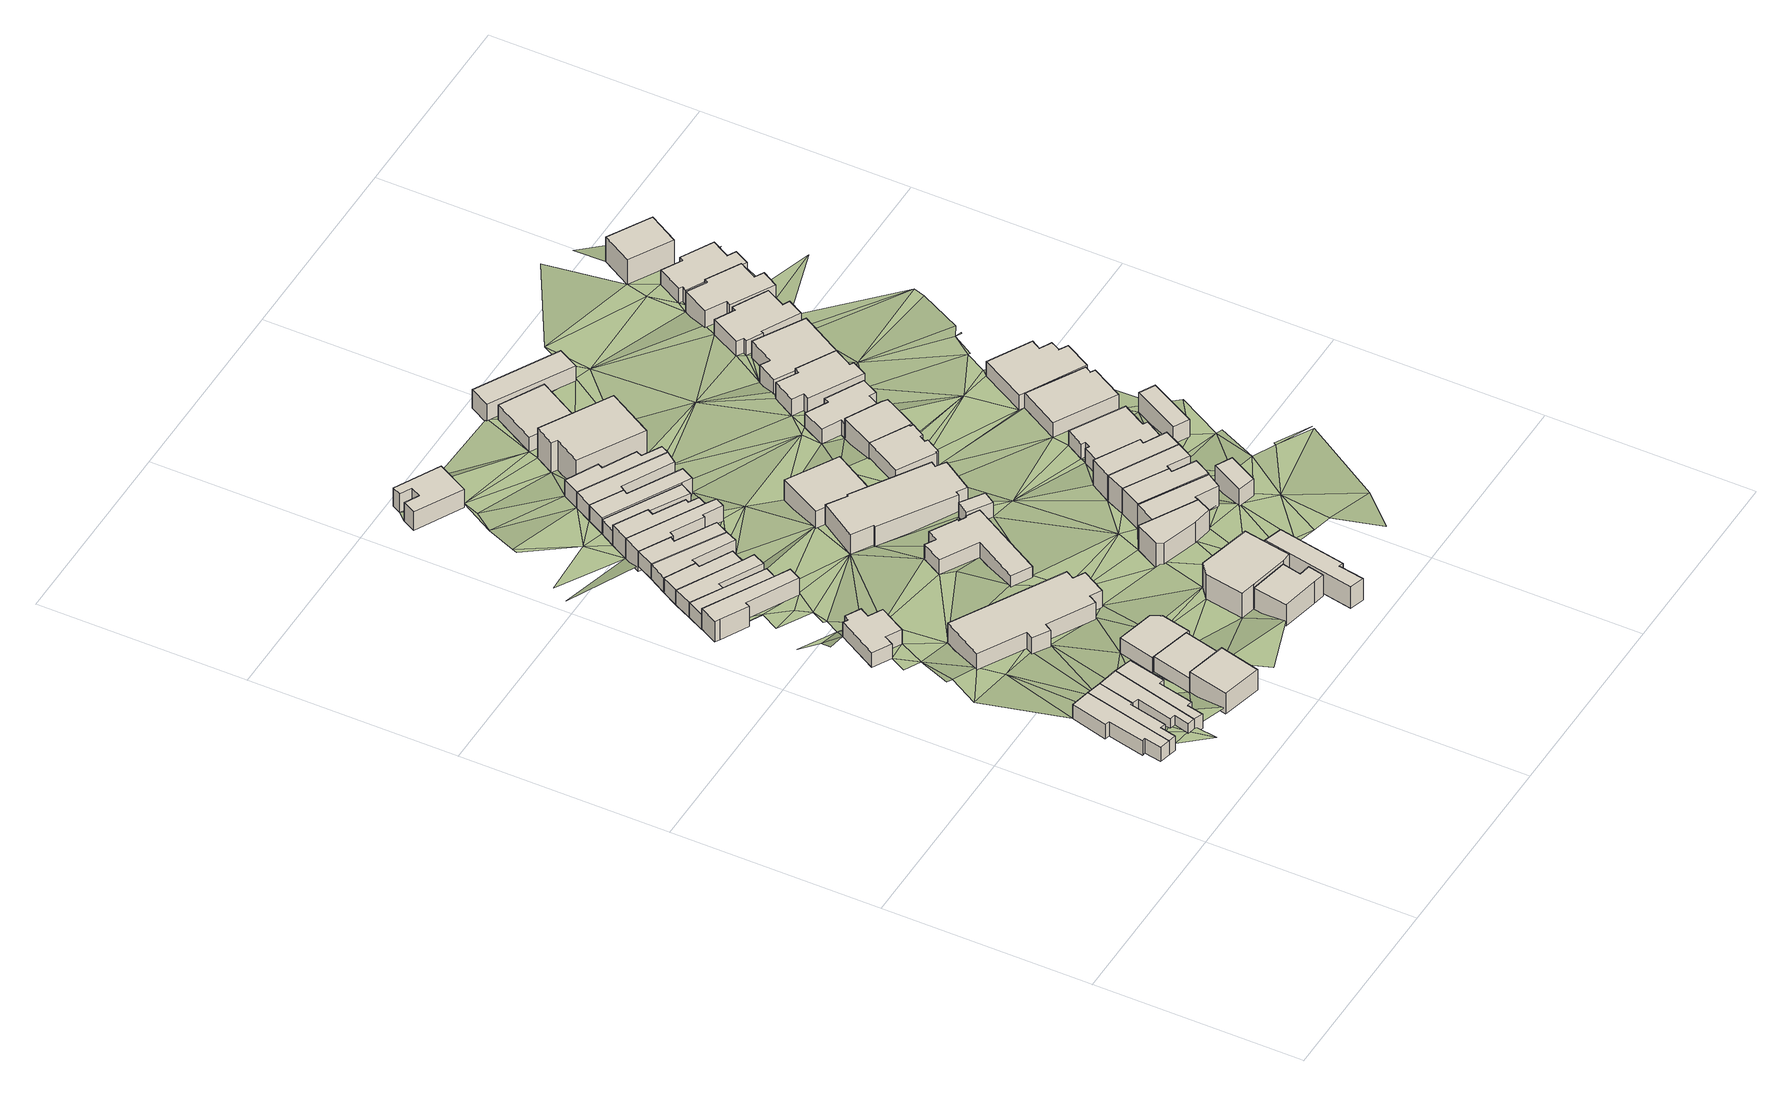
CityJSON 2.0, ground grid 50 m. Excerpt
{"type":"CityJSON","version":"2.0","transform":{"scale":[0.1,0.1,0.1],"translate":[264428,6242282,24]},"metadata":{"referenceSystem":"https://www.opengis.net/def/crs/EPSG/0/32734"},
"CityObjects":{
"building1":{"type":"Building","attributes":{"address":"41 Salisbury Street Woodstock 7925 Cape Town","building":"house","building:levels":"1","footprint":{"type":"Polygon"},"plus_code":"C2XVXVX3+XVX","ground_height":35.45,"building_height":4.1,"roof_height":39.55},"geometry":[{"type":"Solid","lod":"1","boundaries":[[[[0,1,2,3]],[[1,4,5,2]],[[4,6,7,5]],[[6,8,9,7]],[[8,10,11,9]],[[10,12,13,11]],[[12,14,15,13]],[[14,0,3,15]],[[3,2,5,7,9,11,13,15]],[[14,12,10,8,6,4,1,0]]]]}]},
"building2":{"type":"Building","attributes":{"address":"39 Salisbury Street Woodstock 7925 Cape Town","building":"house","building:levels":"1","footprint":{"type":"Polygon"},"plus_code":"C3X3X4XF+X5W","ground_height":35.45,"building_height":4.1,"roof_height":39.55},"geometry":[{"type":"Solid","lod":"1","boundaries":[[[[16,0,3,17]],[[0,14,15,3]],[[14,18,19,15]],[[18,20,21,19]],[[20,22,23,21]],[[22,24,25,23]],[[24,26,27,25]],[[26,16,17,27]],[[17,3,15,19,21,23,25,27]],[[26,24,22,20,18,14,0,16]]]]}]},
"building3":{"type":"Building","attributes":{"address":"39A Salisbury Street Woodstock 7925 Cape Town","building":"house","building:levels":"1","footprint":{"type":"Polygon"},"plus_code":"C3X8XGX9+XXV","ground_height":35.45,"building_height":4.1,"roof_height":39.55},"geometry":[{"type":"Solid","lod":"1","boundaries":[[[[28,16,17,29]],[[16,26,27,17]],[[26,30,31,27]],[[30,32,33,31]],[[32,34,35,33]],[[34,36,37,35]],[[36,38,39,37]],[[38,28,29,39]],[[29,17,27,31,33,35,37,39]],[[38,36,34,32,30,26,16,28]]]]}]},
"building4":{"type":"Building","attributes":{"address":"37 Salisbury Street Woodstock 7925 Cape Town","building":"house","building:levels":"1","footprint":{"type":"Polygon"},"plus_code":"C3XFXJXR+X9W","ground_height":35.45,"building_height":4.1,"roof_height":39.55},"geometry":[{"type":"Solid","lod":"1","boundaries":[[[[28,38,39,29]],[[38,40,41,39]],[[40,42,43,41]],[[42,44,45,43]],[[44,46,47,45]],[[46,48,49,47]],[[48,50,51,49]],[[50,28,29,51]],[[29,39,41,43,45,47,49,51]],[[50,48,46,44,42,40,38,28]]]]}]},
"building5":{"type":"Building","attributes":{"address":"Roodebloem Road Woodstock Cape Town","building":"house","building:levels":"1","footprint":{"type":"Polygon"},"plus_code":"C4X2XFXQ+XGR","ground_height":37.13,"building_height":4.1,"roof_height":41.23},"geometry":[{"type":"Solid","lod":"1","boundaries":[[[[52,53,54,55,56,57]],[[53,58,59,55,54]],[[58,60,61,59]],[[60,52,57,56,61]],[[56,55,59,61]],[[60,58,53,52]]]]}]},
"building6":{"type":"Building","attributes":{"address":"35 Beacontree Lane Woodstock Cape Town","building":"yes","building:levels":"1","footprint":{"type":"Polygon"},"plus_code":"C3X4X5XH+X3R","ground_height":31.98,"building_height":4.1,"roof_height":36.08},"geometry":[{"type":"Solid","lod":"1","boundaries":[[[[62,63,64,65]],[[63,66,67,64]],[[66,68,69,67]],[[68,70,71,69]],[[70,72,73,71]],[[72,74,75,73]],[[74,76,77,75]],[[76,78,79,77]],[[78,80,81,79]],[[80,62,65,81]],[[65,64,67,69,71,73,75,77,79,81]],[[80,78,76,74,72,70,68,66,63,62]]]]}]},
"building7":{"type":"Building","attributes":{"address":"Roodebloem Road Woodstock Cape Town","building":"house","building:levels":"1","footprint":{"type":"Polygon"},"plus_code":"C4X4XWX3+XXW","ground_height":35.25,"building_height":4.1,"roof_height":39.35},"geometry":[{"type":"Solid","lod":"1","boundaries":[[[[82,83,84,85]],[[83,86,54,84]],[[86,87,57,54]],[[87,82,85,57]],[[85,84,54,57]],[[87,86,83,82]]]]}]},
"building8":{"type":"Building","attributes":{"address":"52 Roodebloem Road Woodstock 7925 Cape Town","building":"retail","building:levels":"1","footprint":{"type":"Polygon"},"plus_code":"C4X7X2XW+XMV","ground_height":35.25,"building_height":4.1,"roof_height":39.35},"geometry":[{"type":"Solid","lod":"1","boundaries":[[[[83,82,85,84]],[[82,88,89,85]],[[88,90,91,89]],[[90,92,93,91]],[[92,94,95,93]],[[94,96,97,95]],[[96,83,84,97]],[[84,85,89,91,93,95,97]],[[96,94,92,90,88,82,83]]]]}]},
"building9":{"type":"Building","attributes":{"address":"59 Roberts Road Woodstock Cape Town","building":"house","building:levels":"1","footprint":{"type":"Polygon"},"plus_code":"C2XWXPXC+XMR","ground_height":30.33,"building_height":4.1,"roof_height":34.43},"geometry":[{"type":"Solid","lod":"1","boundaries":[[[[98,99,100,101]],[[99,102,103,100]],[[102,104,105,103]],[[104,106,107,105]],[[106,108,109,110,107]],[[108,111,112,113,110,109]],[[111,114,115,113,112]],[[114,98,101,115]],[[101,100,103,105,107,110,113,115]],[[114,111,108,106,104,102,99,98]]]]}]},
"building10":{"type":"Building","attributes":{"address":"57 Roberts Road Woodstock Cape Town","building":"house","building:levels":"1","footprint":{"type":"Polygon"},"plus_code":"C3X4X6XV+XRR","ground_height":28.52,"building_height":4.1,"roof_height":32.62},"geometry":[{"type":"Solid","lod":"1","boundaries":[[[[116,117,118,109]],[[117,119,120,118]],[[119,121,122,120]],[[121,123,124,122]],[[123,116,109,124]],[[109,118,120,122,124]],[[123,121,119,117,116]]]]}]},
"building11":{"type":"Building","attributes":{"address":"44 Roodebloem Road Woodstock Cape Town","building":"church","building:levels":"1","footprint":{"type":"Polygon"},"plus_code":"C3XXXWXH+XHW","ground_height":33.53,"building_height":4.1,"roof_height":37.63},"geometry":[{"type":"Solid","lod":"1","boundaries":[[[[125,126,127,128]],[[126,129,130,127]],[[129,131,132,130]],[[131,133,134,132]],[[133,135,136,134]],[[135,137,138,136]],[[137,139,140,138]],[[139,141,142,140]],[[141,143,144,142]],[[143,145,146,144]],[[145,147,148,146]],[[147,125,128,148]],[[128,127,130,132,134,136,138,140,142,144,146,148]],[[147,145,143,141,139,137,135,133,131,129,126,125]]]]}]},
"building12":{"type":"Building","attributes":{"address":"55 Roberts Road Woodstock Cape Town","building":"house","building:levels":"1","footprint":{"type":"Polygon"},"plus_code":"C3X4XFX6+XXX","ground_height":28.52,"building_height":4.1,"roof_height":32.62},"geometry":[{"type":"Solid","lod":"1","boundaries":[[[[123,121,122,124]],[[121,149,150,122]],[[149,151,152,150]],[[151,153,154,152]],[[153,155,156,154]],[[155,157,158,156]],[[157,123,124,158]],[[124,122,150,152,154,156,158]],[[157,155,153,151,149,121,123]]]]}]},
"building13":{"type":"Building","attributes":{"address":"53 Roberts Road Woodstock Cape Town","building":"house","building:levels":"1","footprint":{"type":"Polygon"},"plus_code":"C3X7XQX9+XCX","ground_height":28.52,"building_height":4.1,"roof_height":32.62},"geometry":[{"type":"Solid","lod":"1","boundaries":[[[[157,155,156,158]],[[155,159,160,156]],[[159,161,162,160]],[[161,163,164,162]],[[163,165,166,164]],[[165,157,158,166]],[[158,156,160,162,164,166]],[[165,163,161,159,155,157]]]]}]},
"building14":{"type":"Building","attributes":{"address":"51 Roberts Road Woodstock Cape Town","building":"house","building:levels":"1","footprint":{"type":"Polygon"},"plus_code":"C3X8XGXJ+XXR","ground_height":28.52,"building_height":4.1,"roof_height":32.62},"geometry":[{"type":"Solid","lod":"1","boundaries":[[[[165,163,164,166]],[[163,167,168,164]],[[167,169,170,168]],[[169,171,172,170]],[[171,173,174,172]],[[173,165,166,174]],[[166,164,168,170,172,174]],[[173,171,169,167,163,165]]]]}]},
"building15":{"type":"Building","attributes":{"address":"49 Roberts Road Woodstock Cape Town","building":"house","building:levels":"1","footprint":{"type":"Polygon"},"plus_code":"C3XHX5XX+X3X","ground_height":28.52,"building_height":4.1,"roof_height":32.62},"geometry":[{"type":"Solid","lod":"1","boundaries":[[[[173,171,172,174]],[[171,175,176,172]],[[175,177,178,176]],[[177,179,180,178]],[[179,181,182,180]],[[181,173,174,182]],[[174,172,176,178,180,182]],[[181,179,177,175,171,173]]]]}]},
"building16":{"type":"Building","attributes":{"address":"81 Roodebloem Road Woodstock Cape Town","building":"house","building:use":"commercial","building:levels":"1","footprint":{"type":"Polygon"},"plus_code":"C5XGX7X9+XMR","ground_height":36.98,"building_height":4.1,"roof_height":41.08},"geometry":[{"type":"Solid","lod":"1","boundaries":[[[[183,184,185,186]],[[184,187,188,185]],[[187,189,190,188]],[[189,191,192,190]],[[191,193,194,192]],[[193,195,196,194]],[[195,183,186,196]],[[186,185,188,190,192,194,196]],[[195,193,191,189,187,184,183]]]]}]},
"building17":{"type":"Building","attributes":{"address":"47 Roberts Road Woodstock Cape Town","building":"house","building:levels":"1","footprint":{"type":"Polygon"},"plus_code":"C3XHXHXH+XHV","ground_height":28.52,"building_height":4.1,"roof_height":32.62},"geometry":[{"type":"Solid","lod":"1","boundaries":[[[[197,198,180,182]],[[198,199,200,180]],[[199,201,202,200]],[[201,203,204,202]],[[203,205,206,204]],[[205,207,208,206]],[[207,209,210,208]],[[209,211,212,210]],[[211,213,214,212]],[[213,197,182,214]],[[182,180,200,202,204,206,208,210,212,214]],[[213,211,209,207,205,203,201,199,198,197]]]]}]},
"building18":{"type":"Building","attributes":{"address":"45 Roberts Road Woodstock Cape Town","building":"house","building:levels":"1","footprint":{"type":"Polygon"},"plus_code":"C3XQXJXV+XGV","ground_height":28.52,"building_height":4.1,"roof_height":32.62},"geometry":[{"type":"Solid","lod":"1","boundaries":[[[[213,211,212,214]],[[211,215,216,212]],[[215,217,218,216]],[[217,219,220,218]],[[219,221,222,220]],[[221,223,224,225,222]],[[223,226,227,228,225,224]],[[226,213,214,228,227]],[[214,212,216,218,220,222,225,228]],[[226,223,221,219,217,215,211,213]]]]}]},
"building19":{"type":"Building","attributes":{"address":"79 Roodebloem Road Woodstock 7925 Cape Town","building":"retail","building:levels":"2","footprint":{"type":"Polygon"},"plus_code":"C5XHX8XR+XXX","ground_height":35.07,"building_height":6.9,"roof_height":41.97},"geometry":[{"type":"Solid","lod":"1","boundaries":[[[[184,183,186,229,230,185]],[[183,231,232,229,186]],[[231,233,234,232]],[[233,235,236,234]],[[235,237,238,236]],[[237,239,240,238]],[[239,184,185,230,240]],[[230,229,232,234,236,238,240]],[[239,237,235,233,231,183,184]]]]}]},
"building20":{"type":"Building","attributes":{"address":"42 Roodebloem Road Woodstock Cape Town","building":"house","building:levels":"1","footprint":{"type":"Polygon"},"plus_code":"C4XRXJXJ+X4X","ground_height":31.95,"building_height":4.1,"roof_height":36.05},"geometry":[{"type":"Solid","lod":"1","boundaries":[[[[241,242,243,244]],[[242,245,246,243]],[[245,247,248,246]],[[247,249,250,248]],[[249,251,252,250]],[[251,253,254,252]],[[253,255,256,254]],[[255,257,258,256]],[[257,259,260,258]],[[259,261,262,260]],[[261,263,264,262]],[[263,241,244,264]],[[244,243,246,248,250,252,254,256,258,260,262,264]],[[263,261,259,257,255,253,251,249,247,245,242,241]]]]}]},
"building21":{"type":"Building","attributes":{"address":"28 Roberts Road Woodstock Cape Town","building":"house","building:levels":"1","footprint":{"type":"Polygon"},"plus_code":"C3X4XWXJ+X7X","ground_height":25.55,"building_height":4.1,"roof_height":29.65},"geometry":[{"type":"Solid","lod":"1","boundaries":[[[[265,266,267,268]],[[266,269,270,267]],[[269,271,272,270]],[[271,273,274,272]],[[273,275,276,274]],[[275,277,278,276]],[[277,279,280,278]],[[279,265,268,280]],[[268,267,270,272,274,276,278,280]],[[279,277,275,273,271,269,266,265]]]]}]},
"building22":{"type":"Building","attributes":{"address":"43 Roberts Road Woodstock Cape Town","building":"house","building:levels":"1","footprint":{"type":"Polygon"},"plus_code":"C3XQXXXR+XMX","ground_height":26.89,"building_height":4.1,"roof_height":30.99},"geometry":[{"type":"Solid","lod":"1","boundaries":[[[[226,223,224,227]],[[223,281,282,224]],[[281,283,284,282]],[[283,285,286,284]],[[285,287,288,286]],[[287,226,227,288]],[[227,224,282,284,286,288]],[[287,285,283,281,223,226]]]]}]},
"building23":{"type":"Building","attributes":{"address":"35 Salisbury Street Woodstock Cape Town","building":"house","building:levels":"1","footprint":{"type":"Polygon"},"plus_code":"C6X2XVXR+XXR","ground_height":36.98,"building_height":4.1,"roof_height":41.08},"geometry":[{"type":"Solid","lod":"1","boundaries":[[[[289,290,291,292]],[[290,293,294,291]],[[293,295,296,294]],[[295,297,298,296]],[[297,299,300,298]],[[299,289,292,300]],[[292,291,294,296,298,300]],[[299,297,295,293,290,289]]]]}]},
"building24":{"type":"Building","attributes":{"address":"41 Roberts Road Woodstock Cape Town","building":"house","building:levels":"1","footprint":{"type":"Polygon"},"plus_code":"C4X4X4XH+XXW","ground_height":27.27,"building_height":4.1,"roof_height":31.37},"geometry":[{"type":"Solid","lod":"1","boundaries":[[[[287,285,286,301,302,288]],[[285,303,304,301,286]],[[303,305,306,304]],[[305,307,308,306]],[[307,309,310,308]],[[309,311,312,310]],[[311,287,288,302,312]],[[302,301,304,306,308,310,312]],[[311,309,307,305,303,285,287]]]]}]},
"building25":{"type":"Building","attributes":{"address":"39 Roberts Road Woodstock Cape Town","building":"house","building:levels":"1","footprint":{"type":"Polygon"},"plus_code":"C4X2XPX7+X4X","ground_height":27.27,"building_height":4.1,"roof_height":31.37},"geometry":[{"type":"Solid","lod":"1","boundaries":[[[[311,309,310,312]],[[309,313,314,310]],[[313,315,316,314]],[[315,317,318,316]],[[317,319,320,318]],[[319,311,312,320]],[[312,310,314,316,318,320]],[[319,317,315,313,309,311]]]]}]},
"building26":{"type":"Building","attributes":{"address":"Haldale Roodebloem Road Woodstock Cape Town","building":"church","building:use":"house","building:levels":"1.5","footprint":{"type":"Polygon"},"plus_code":"C4XWXPXM+XPV","ground_height":30.49,"building_height":5.5,"roof_height":35.99},"geometry":[{"type":"Solid","lod":"1","boundaries":[[[[321,322,323,324]],[[322,325,326,323]],[[325,327,328,326]],[[327,329,330,328]],[[329,331,332,330]],[[331,333,334,332]],[[333,335,336,334]],[[335,337,338,336]],[[337,339,340,338]],[[339,341,342,340]],[[341,343,344,342]],[[343,321,324,344]],[[324,323,326,328,330,332,334,336,338,340,342,344]],[[343,341,339,337,335,333,331,329,327,325,322,321]]]]}]},
"building27":{"type":"Building","attributes":{"building":"yes","building:levels":"2","footprint":{"type":"Polygon"},"plus_code":"C5XQX2XM+X3V","ground_height":33.43,"building_height":6.9,"roof_height":40.33},"geometry":[{"type":"Solid","lod":"1","boundaries":[[[[345,346,347,348]],[[346,349,350,347]],[[349,351,352,350]],[[351,353,354,352]],[[353,355,356,354]],[[355,357,358,356]],[[357,345,348,358]],[[348,347,350,352,354,356,358]],[[357,355,353,351,349,346,345]]]]}]},
"building28":{"type":"Building","attributes":{"building":"garage","building:levels":"1","footprint":{"type":"Polygon"},"plus_code":"C5X9X2XP+X3R","ground_height":32.04,"building_height":4.1,"roof_height":36.14},"geometry":[{"type":"Solid","lod":"1","boundaries":[[[[359,360,361,362]],[[360,363,364,361]],[[363,365,366,364]],[[365,359,362,366]],[[362,361,364,366]],[[365,363,360,359]]]]}]},
"building29":{"type":"Building","attributes":{"address":"37 Roberts Road Woodstock Cape Town","building":"house","building:levels":"1","footprint":{"type":"Polygon"},"plus_code":"C4X6XFXC+X9V","ground_height":27.27,"building_height":4.1,"roof_height":31.37},"geometry":[{"type":"Solid","lod":"1","boundaries":[[[[319,317,318,320]],[[317,367,368,318]],[[367,369,370,368]],[[369,371,372,370]],[[371,373,374,372]],[[373,375,376,374]],[[375,377,378,376]],[[377,319,320,378]],[[320,318,368,370,372,374,376,378]],[[377,375,373,371,369,367,317,319]]]]}]},
"building30":{"type":"Building","attributes":{"address":"Roodebloem Road Cape Town","building":"yes","building:levels":"1","footprint":{"type":"Polygon"},"plus_code":"C4XWXWX7+X9R","ground_height":30.49,"building_height":4.1,"roof_height":34.59},"geometry":[{"type":"Solid","lod":"1","boundaries":[[[[379,380,381,382]],[[380,383,384,381]],[[383,385,386,384]],[[385,379,382,386]],[[382,381,384,386]],[[385,383,380,379]]]]}]},
"building31":{"type":"Building","attributes":{"address":"75 Roodebloem Road Woodstock Cape Town","building":"house","building:levels":"2","footprint":{"type":"Polygon"},"plus_code":"C6X6XMXC+XQW","ground_height":33.43,"building_height":6.9,"roof_height":40.33},"geometry":[{"type":"Solid","lod":"1","boundaries":[[[[387,346,347,388]],[[346,345,348,347]],[[345,389,390,348]],[[389,391,392,390]],[[391,393,394,392]],[[393,387,388,394]],[[388,347,348,390,392,394]],[[393,391,389,345,346,387]]]]}]},
"building32":{"type":"Building","attributes":{"address":"35 Roberts Road Woodstock Cape Town","building":"house","building:levels":"2","footprint":{"type":"Polygon"},"plus_code":"C4XHXQX6+XHW","ground_height":27.27,"building_height":6.9,"roof_height":34.17},"geometry":[{"type":"Solid","lod":"1","boundaries":[[[[395,396,397,398]],[[396,399,400,397]],[[399,401,402,400]],[[401,403,404,402]],[[403,405,406,404]],[[405,395,398,406]],[[398,397,400,402,404,406]],[[405,403,401,399,396,395]]]]}]},
"building33":{"type":"Building","attributes":{"address":"73 Roodebloem Road Woodstock 7925 Cape Town","building":"house","building:levels":"2","footprint":{"type":"Polygon"},"plus_code":"C6XCXCX3+XCW","ground_height":33.65,"building_height":6.9,"roof_height":40.55},"geometry":[{"type":"Solid","lod":"1","boundaries":[[[[407,387,408,409]],[[387,393,394,410,408]],[[393,411,412,413,410,394]],[[411,414,415,413,412]],[[414,416,417,415]],[[416,407,409,417]],[[409,408,410,413,415,417]],[[416,414,411,393,387,407]]]]}]},
"building34":{"type":"Building","attributes":{"address":"71 Roodebloem Road Woodstock 7925 Cape Town","building":"house","building:levels":"2","footprint":{"type":"Polygon"},"plus_code":"C6XFXPXX+XRR","ground_height":33.65,"building_height":6.9,"roof_height":40.55},"geometry":[{"type":"Solid","lod":"1","boundaries":[[[[407,416,417,409]],[[416,418,419,417]],[[418,420,421,419]],[[420,422,423,421]],[[422,424,425,423]],[[424,407,409,425]],[[409,417,419,421,423,425]],[[424,422,420,418,416,407]]]]}]},
"building35":{"type":"Building","attributes":{"address":"40 Roodebloem Road Woodstock Cape Town","building":"house","building:levels":"1","footprint":{"type":"Polygon"},"plus_code":"C5XRXCXF+X6V","ground_height":30.66,"building_height":4.1,"roof_height":34.76},"geometry":[{"type":"Solid","lod":"1","boundaries":[[[[426,427,428,429]],[[427,430,431,428]],[[430,432,433,431]],[[432,434,435,433]],[[434,436,437,435]],[[436,438,439,437]],[[438,440,441,439]],[[440,442,443,441]],[[442,444,445,443]],[[444,446,447,445]],[[446,448,449,447]],[[448,426,429,449]],[[429,428,431,433,435,437,439,441,443,445,447,449]],[[448,446,444,442,440,438,436,434,432,430,427,426]]]]}]},
"building36":{"type":"Building","attributes":{"building":"house","building:levels":"1","footprint":{"type":"Polygon"},"plus_code":"C6XVXCXF+XGW","ground_height":35.18,"building_height":4.1,"roof_height":39.28},"geometry":[{"type":"Solid","lod":"1","boundaries":[[[[450,451,452,453]],[[451,454,455,452]],[[454,456,457,455]],[[456,450,453,457]],[[453,452,455,457]],[[456,454,451,450]]]]}]},
"building37":{"type":"Building","attributes":{"address":"33 Roberts Road Woodstock Cape Town","building":"house","building:levels":"1","footprint":{"type":"Polygon"},"plus_code":"C4XPXVXH+XCX","ground_height":25.82,"building_height":4.1,"roof_height":29.92},"geometry":[{"type":"Solid","lod":"1","boundaries":[[[[458,459,460,461]],[[459,462,463,460]],[[462,464,465,463]],[[464,458,461,465]],[[461,460,463,465]],[[464,462,459,458]]]]}]},
"building38":{"type":"Building","attributes":{"address":"69 Roodebloem Road Woodstock Cape Town","building":"house","building:levels":"2","footprint":{"type":"Polygon"},"plus_code":"C6XMXFXX+X2R","ground_height":33.65,"building_height":6.9,"roof_height":40.55},"geometry":[{"type":"Solid","lod":"1","boundaries":[[[[424,422,423,425]],[[422,466,467,423]],[[466,468,469,467]],[[468,470,471,469]],[[470,472,473,471]],[[472,424,425,473]],[[425,423,467,469,471,473]],[[472,470,468,466,422,424]]]]}]},
"building39":{"type":"Building","attributes":{"address":"38 Roodebloem Road Woodstock Cape Town","building":"house","building:levels":"1","footprint":{"type":"Polygon"},"plus_code":"C6X2XXXH+XFW","ground_height":30.66,"building_height":4.1,"roof_height":34.76},"geometry":[{"type":"Solid","lod":"1","boundaries":[[[[474,475,449,429]],[[475,476,477,449]],[[476,478,479,477]],[[478,480,481,482,479]],[[480,483,484,485,482,481]],[[483,474,429,485,484]],[[429,449,477,479,482,485]],[[483,480,478,476,475,474]]]]}]},
"building40":{"type":"Building","attributes":{"address":"59 Roodebloem Road Woodstock Cape Town","building":"house","building:levels":"1","footprint":{"type":"Polygon"},"plus_code":"C6XWXQXP+XCV","ground_height":32.31,"building_height":4.1,"roof_height":36.41},"geometry":[{"type":"Solid","lod":"1","boundaries":[[[[486,487,488,489]],[[487,490,491,488]],[[490,492,493,491]],[[492,494,495,493]],[[494,496,497,495]],[[496,498,499,497]],[[498,500,501,499]],[[500,502,503,501]],[[502,504,505,503]],[[504,506,507,505]],[[506,508,509,507]],[[508,486,489,509]],[[489,488,491,493,495,497,499,501,503,505,507,509]],[[508,506,504,502,500,498,496,494,492,490,487,486]]]]}]},
"building41":{"type":"Building","attributes":{"address":"31 Roberts Road Woodstock Cape Town","building":"house","building:levels":"1","footprint":{"type":"Polygon"},"plus_code":"C5X4XHXV+XXW","ground_height":25.82,"building_height":4.1,"roof_height":29.92},"geometry":[{"type":"Solid","lod":"1","boundaries":[[[[510,511,512,513,514]],[[511,515,516,512]],[[515,517,518,519,516]],[[517,510,514,513,519,518]],[[513,512,516,519]],[[517,515,511,510]]]]}]},
"building42":{"type":"Building","attributes":{"address":"36 Roodebloem Road Woodstock Cape Town","building":"house","building:levels":"1","footprint":{"type":"Polygon"},"plus_code":"C6X6XJXV+XWW","ground_height":29.06,"building_height":4.1,"roof_height":33.16},"geometry":[{"type":"Solid","lod":"1","boundaries":[[[[483,480,481,484]],[[480,520,521,481]],[[520,522,523,521]],[[522,524,525,523]],[[524,526,527,525]],[[526,528,529,527]],[[528,530,531,529]],[[530,532,533,531]],[[532,534,535,533]],[[534,483,484,535]],[[484,481,521,523,525,527,529,531,533,535]],[[534,532,530,528,526,524,522,520,480,483]]]]}]},
"building43":{"type":"Building","attributes":{"address":"34 Woodstock Cape Town","building":"house","building:levels":"1","footprint":{"type":"Polygon"},"plus_code":"C6XFX3X9+X3W","ground_height":29.58,"building_height":4.1,"roof_height":33.68},"geometry":[{"type":"Solid","lod":"1","boundaries":[[[[536,537,538,539]],[[537,540,541,538]],[[540,542,543,541]],[[542,544,545,543]],[[544,546,547,545]],[[546,548,549,547]],[[548,550,551,549]],[[550,552,553,551]],[[552,554,555,553]],[[554,536,539,555]],[[539,538,541,543,545,547,549,551,553,555]],[[554,552,550,548,546,544,542,540,537,536]]]]}]},
"building44":{"type":"Building","attributes":{"building":"yes","building:levels":"1","footprint":{"type":"Polygon"},"plus_code":"C7XGX7X6+XHW","ground_height":33.65,"building_height":4.1,"roof_height":37.75},"geometry":[{"type":"Solid","lod":"1","boundaries":[[[[556,557,558,559]],[[557,560,561,558]],[[560,562,563,561]],[[562,556,559,563]],[[559,558,561,563]],[[562,560,557,556]]]]}]},
"building45":{"type":"Building","attributes":{"address":"57 Roodebloem Road Woodstock Cape Town","building":"house","building:levels":"1","footprint":{"type":"Polygon"},"plus_code":"C7X7XFX9+XVR","ground_height":32.31,"building_height":4.1,"roof_height":36.41},"geometry":[{"type":"Solid","lod":"1","boundaries":[[[[564,565,566,567]],[[565,568,569,566]],[[568,570,571,569]],[[570,572,573,571]],[[572,574,575,573]],[[574,564,567,575]],[[567,566,569,571,573,575]],[[574,572,570,568,565,564]]]]}]},
"building46":{"type":"Building","attributes":{"address":"32 Roodebloem Road Woodstock Cape Town","building":"yes","building:levels":"1","footprint":{"type":"Polygon"},"plus_code":"C6XPX5X3+XHR","ground_height":28.44,"building_height":4.1,"roof_height":32.54},"geometry":[{"type":"Solid","lod":"1","boundaries":[[[[576,577,578,579]],[[577,580,581,578]],[[580,582,583,581]],[[582,584,585,583]],[[584,586,587,585]],[[586,576,579,587]],[[579,578,581,583,585,587]],[[586,584,582,580,577,576]]]]}]},
"building47":{"type":"Building","attributes":{"address":"55A Roodebloem Road Woodstock Cape Town","building":"house","building:levels":"1","footprint":{"type":"Polygon"},"plus_code":"C7XGXFX5+XWR","ground_height":30.93,"building_height":4.1,"roof_height":35.03},"geometry":[{"type":"Solid","lod":"1","boundaries":[[[[588,589,590,591]],[[589,592,593,590]],[[592,594,595,593]],[[594,596,597,595]],[[596,598,599,597]],[[598,600,601,599]],[[600,602,603,601]],[[602,588,591,603]],[[591,590,593,595,597,599,601,603]],[[602,600,598,596,594,592,589,588]]]]}]},
"building48":{"type":"Building","attributes":{"address":"30 Roodebloem Road Woodstock Cape Town","building":"yes","building:levels":"1","footprint":{"type":"Polygon"},"plus_code":"C6XXX8XP+XXW","ground_height":28.44,"building_height":4.1,"roof_height":32.54},"geometry":[{"type":"Solid","lod":"1","boundaries":[[[[604,605,606,607]],[[605,608,609,606]],[[608,610,611,609]],[[610,612,613,611]],[[612,614,615,613]],[[614,616,617,615]],[[616,618,619,617]],[[618,620,621,619]],[[620,622,623,621]],[[622,624,625,623]],[[624,626,627,625]],[[626,604,607,627]],[[607,606,609,611,613,615,617,619,621,623,625,627]],[[626,624,622,620,618,616,614,612,610,608,605,604]]]]}]},
"building49":{"type":"Building","attributes":{"address":"28 Roodebloem Road Woodstock Cape Town","building":"yes","building:levels":"1","footprint":{"type":"Polygon"},"plus_code":"C7X7X6X9+X8R","ground_height":28.44,"building_height":4.1,"roof_height":32.54},"geometry":[{"type":"Solid","lod":"1","boundaries":[[[[628,629,630,631]],[[629,632,633,630]],[[632,634,635,633]],[[634,636,637,635]],[[636,638,639,637]],[[638,640,641,639]],[[640,642,643,641]],[[642,644,645,643]],[[644,646,647,645]],[[646,628,631,647]],[[631,630,633,635,637,639,641,643,645,647]],[[646,644,642,640,638,636,634,632,629,628]]]]}]},
"building50":{"type":"Building","attributes":{"address":"26 Roodebloem Road Woodstock Cape Town","building":"yes","building:levels":"1","footprint":{"type":"Polygon"},"plus_code":"C7XFX7XG+XGX","ground_height":26.82,"building_height":4.1,"roof_height":30.92},"geometry":[{"type":"Solid","lod":"1","boundaries":[[[[648,649,650,651]],[[649,652,653,650]],[[652,654,655,653]],[[654,656,657,655]],[[656,658,659,657]],[[658,660,661,659]],[[660,662,663,661]],[[662,664,665,663]],[[664,666,667,665]],[[666,648,651,667]],[[651,650,653,655,657,659,661,663,665,667]],[[666,664,662,660,658,656,654,652,649,648]]]]}]},
"building51":{"type":"Building","attributes":{"address":"Roodebloem Road Woodstock Cape Town","building":"yes","building:levels":"2","footprint":{"type":"Polygon"},"plus_code":"C7XCXCXX+X5V","ground_height":26.82,"building_height":6.9,"roof_height":33.72},"geometry":[{"type":"Solid","lod":"1","boundaries":[[[[668,669,670,671,672,673]],[[669,674,675,671,670]],[[674,676,677,675]],[[676,668,673,672,677]],[[672,671,675,677]],[[676,674,669,668]]]]}]},
"terrain1":{"type":"TINRelief","geometry":[{"type":"CompositeSurface","lod":"1","boundaries":[[[678,679,680]],[[678,680,681]],[[680,682,681]],[[678,681,683]],[[681,682,684]],[[681,685,683]],[[24,678,683]],[[24,683,26]],[[30,26,683]],[[686,687,688]],[[689,1,690]],[[687,691,688]],[[1,0,690]],[[0,16,690]],[[689,692,693]],[[53,688,691]],[[688,48,46]],[[692,689,690]],[[48,688,53]],[[693,694,695]],[[692,694,693]],[[690,16,696]],[[78,697,694]],[[48,53,96]],[[28,698,16]],[[48,96,50]],[[690,699,692]],[[83,96,53]],[[694,62,78]],[[692,125,694]],[[94,28,50]],[[78,62,80]],[[16,698,696]],[[700,701,74]],[[696,699,690]],[[700,702,703]],[[96,94,50]],[[62,694,125]],[[28,94,698]],[[702,700,74]],[[70,74,72]],[[70,702,74]],[[62,125,63]],[[702,70,68]],[[704,705,706]],[[63,68,66]],[[707,702,68]],[[704,708,709]],[[709,708,710]],[[711,88,82]],[[712,707,710]],[[704,713,705]],[[698,94,714]],[[715,716,711]],[[698,714,717]],[[709,713,704]],[[92,714,94]],[[713,709,710]],[[239,88,711]],[[125,259,63]],[[121,718,149]],[[329,68,63]],[[707,68,329]],[[716,239,711]],[[710,707,329]],[[213,719,181]],[[88,237,90]],[[720,714,92]],[[149,718,721]],[[722,723,718]],[[125,724,725]],[[725,726,125]],[[710,329,713]],[[235,92,90]],[[726,259,125]],[[714,720,727]],[[88,239,237]],[[728,729,213]],[[721,718,723]],[[161,159,163]],[[167,163,159]],[[257,63,259]],[[713,329,723]],[[720,92,235]],[[730,731,728]],[[184,239,716]],[[329,63,257]],[[159,155,153]],[[90,237,235]],[[169,167,159]],[[169,159,153]],[[213,226,728]],[[177,732,179]],[[724,733,734]],[[735,721,723]],[[724,736,725]],[[728,226,287]],[[721,735,153]],[[732,177,737]],[[319,730,728]],[[734,720,351]],[[261,726,725]],[[319,738,730]],[[739,740,732]],[[723,329,735]],[[259,726,261]],[[741,720,235]],[[153,735,169]],[[728,287,311]],[[742,271,277]],[[737,739,732]],[[720,741,351]],[[333,329,257]],[[742,273,271]],[[743,744,738]],[[311,319,728]],[[257,255,253]],[[745,724,734]],[[331,329,333]],[[253,333,257]],[[724,745,736]],[[746,169,747]],[[737,746,748]],[[749,750,751]],[[743,738,377]],[[739,737,748]],[[741,235,752]],[[221,753,223]],[[349,734,351]],[[749,754,750]],[[755,293,749]],[[748,756,739]],[[377,738,319]],[[223,753,281]],[[735,329,327]],[[169,735,747]],[[235,233,752]],[[747,748,746]],[[749,293,754]],[[349,745,734]],[[253,360,333]],[[757,281,753]],[[753,758,759]],[[744,743,396]],[[760,761,759]],[[752,762,741]],[[763,736,365]],[[233,754,293]],[[322,735,327]],[[365,736,745]],[[253,251,360]],[[757,753,759]],[[748,747,761]],[[249,247,251]],[[759,761,757]],[[396,743,377]],[[251,247,245]],[[363,251,245]],[[233,762,752]],[[327,325,322]],[[764,333,360]],[[747,735,380]],[[233,293,290]],[[763,363,245]],[[363,360,251]],[[765,735,322]],[[766,757,761]],[[747,766,761]],[[767,768,769]],[[770,744,458]],[[771,772,377]],[[768,767,773]],[[387,349,346]],[[365,363,763]],[[377,772,396]],[[766,774,757]],[[745,349,387]],[[762,233,775]],[[395,744,396]],[[769,776,767]],[[458,777,770]],[[360,359,764]],[[458,744,395]],[[396,772,399]],[[745,778,365]],[[407,745,387]],[[779,233,290]],[[771,780,781]],[[782,764,783]],[[322,784,765]],[[783,764,359]],[[785,772,771]],[[779,775,233]],[[365,778,359]],[[786,787,788]],[[779,290,786]],[[424,745,407]],[[359,778,783]],[[778,745,424]],[[776,789,767]],[[771,781,785]],[[380,790,747]],[[766,747,790]],[[791,792,775]],[[793,765,427]],[[427,765,784]],[[794,783,778]],[[795,785,781]],[[792,791,389]],[[458,796,777]],[[766,790,776]],[[797,785,795]],[[791,775,779]],[[798,786,788]],[[424,472,778]],[[380,793,532]],[[786,798,779]],[[395,459,458]],[[799,794,784]],[[789,776,790]],[[793,427,426]],[[430,427,784]],[[800,798,788]],[[779,801,791]],[[430,784,794]],[[802,803,800]],[[494,778,472]],[[380,532,790]],[[796,458,464]],[[794,434,430]],[[459,395,405]],[[779,798,804]],[[801,779,450]],[[805,806,807]],[[778,565,794]],[[789,808,797]],[[803,798,800]],[[432,430,434]],[[809,810,805]],[[793,426,483]],[[785,797,808]],[[801,450,807]],[[487,778,494]],[[805,807,809]],[[532,793,483]],[[496,494,472]],[[811,496,472]],[[807,450,809]],[[778,487,486]],[[794,565,434]],[[542,789,790]],[[438,436,440]],[[450,812,809]],[[440,436,442]],[[804,798,813]],[[464,814,796]],[[808,405,785]],[[486,565,778]],[[815,809,812]],[[542,808,789]],[[804,813,812]],[[811,816,496]],[[790,532,530]],[[483,534,532]],[[487,494,492]],[[817,811,818]],[[492,490,487]],[[444,448,446]],[[448,444,819]],[[405,820,459]],[[818,821,817]],[[821,815,822]],[[811,817,816]],[[436,434,589]],[[530,542,790]],[[798,803,823]],[[820,814,459]],[[796,814,820]],[[798,824,813]],[[825,817,821]],[[442,436,826]],[[827,815,812]],[[546,542,530]],[[821,822,828]],[[565,564,434]],[[546,530,528]],[[827,822,815]],[[442,826,444]],[[828,825,821]],[[827,812,813]],[[542,546,544]],[[819,444,826]],[[829,405,808]],[[526,546,528]],[[824,798,823]],[[822,830,828]],[[542,540,808]],[[434,564,589]],[[820,405,829]],[[831,825,828]],[[822,827,830]],[[826,832,819]],[[833,834,832]],[[486,568,565]],[[436,589,826]],[[540,835,808]],[[833,836,834]],[[526,837,546]],[[838,827,813]],[[839,831,508]],[[835,580,808]],[[840,835,540]],[[828,556,831]],[[568,486,508]],[[832,826,833]],[[841,824,842]],[[837,526,843]],[[844,820,829]],[[840,845,835]],[[508,831,556]],[[843,833,837]],[[837,833,826]],[[612,808,580]],[[846,830,827]],[[847,844,829]],[[808,610,829]],[[556,568,508]],[[848,835,845]],[[589,564,849]],[[830,846,850]],[[589,588,826]],[[850,568,556]],[[851,580,852]],[[612,610,808]],[[853,837,854]],[[855,856,853]],[[845,855,848]],[[612,580,616]],[[580,851,616]],[[857,568,850]],[[858,837,826]],[[855,853,848]],[[859,826,588]],[[589,849,860]],[[848,853,854]],[[614,612,616]],[[858,854,837]],[[859,858,826]],[[616,851,618]],[[847,829,861]],[[849,862,857]],[[610,863,829]],[[849,857,860]],[[864,848,854]],[[634,829,863]],[[859,588,865]],[[864,618,851]],[[620,618,622]],[[854,858,866]],[[634,861,829]],[[863,610,867]],[[618,864,622]],[[610,608,605]],[[610,605,867]],[[868,866,858]],[[869,854,866]],[[867,870,863]],[[861,674,847]],[[871,864,854]],[[604,867,605]],[[866,872,873]],[[847,674,874]],[[875,854,869]],[[660,656,634]],[[624,604,626]],[[634,656,861]],[[632,660,634]],[[867,604,876]],[[658,656,660]],[[622,864,871]],[[632,629,660]],[[624,876,604]],[[875,871,854]],[[871,624,622]],[[861,656,654]],[[654,674,861]],[[877,660,629]],[[878,876,624]],[[676,674,654]],[[879,880,881]],[[877,629,879]],[[654,652,649]],[[654,649,882]],[[879,881,877]],[[882,676,654]],[[881,876,878]],[[882,649,883]],[[669,884,885]],[[886,882,883]],[[669,887,884]]]}]}
},
"vertices":[
[148,358,115],[101,368,115],[101,368,155],[148,358,155],[77,279,115],[77,279,155],[89,276,115],[89,276,155],[69,186,115],[69,186,155],[78,185,115],[78,185,155],[70,144,115],[70,144,155],[96,137,115],[96,137,155],
[185,349,115],[185,349,155],[115,133,115],[115,133,155],[124,172,115],[124,172,155],[137,169,115],[137,169,155],[158,261,115],[158,261,155],[163,260,115],[163,260,155],
[235,339,115],[235,339,155],[179,255,115],[179,255,155],[157,168,115],[157,168,155],[171,164,115],[171,164,155],[161,127,115],[161,127,155],[180,123,115],[180,123,155],
[202,115,115],[202,115,155],[211,155,115],[211,155,155],[224,152,115],[224,152,155],[244,239,115],[244,239,155],[257,236,115],[257,236,155],[278,327,115],[278,327,155],
[386,168,115],[288,192,115],[288,192,154],[288,192,172],[386,168,172],[386,168,154],[264,94,115],[264,94,172],[361,70,115],[361,70,172],
[170,809,80],[207,874,80],[207,874,121],[170,809,121],[174,892,80],[174,892,121],[187,915,80],[187,915,121],[151,935,80],[151,935,121],[144,922,80],[144,922,121],[132,929,80],[132,929,121],[77,831,80],[77,831,121],[121,806,80],[121,806,121],[134,829,80],[134,829,121],
[410,265,112],[312,290,112],[312,290,154],[410,265,154],[288,192,112],[386,168,112],
[417,262,112],[417,262,154],[433,333,112],[433,333,154],[421,357,112],[421,357,154],[330,379,112],[330,379,154],[307,289,112],[307,289,154],
[100,1133,47],[106,1145,47],[106,1145,104],[100,1133,104],[226,1082,47],[226,1082,104],[242,1112,47],[242,1112,104],[216,1126,47],[216,1126,104],[47,1217,47],[47,1217,86],[47,1217,104],[23,1174,47],[23,1174,86],[23,1174,104],[34,1168,47],[34,1168,104],
[47,1217,45],[216,1126,45],[216,1126,86],[238,1166,45],[238,1166,86],[142,1218,45],[142,1218,86],[68,1258,45],[68,1258,86],
[219,727,80],[163,628,80],[163,628,136],[219,727,136],[270,568,80],[270,568,136],[260,550,80],[260,550,136],[300,527,80],[300,527,136],[311,545,80],[311,545,136],[420,484,80],[420,484,136],[432,505,80],[432,505,136],[459,490,80],[459,490,136],[492,548,80],[492,548,136],[465,563,80],[465,563,136],[476,583,80],[476,583,136],
[149,1231,45],[149,1231,86],[248,1178,45],[248,1178,86],[264,1209,45],[264,1209,86],[236,1223,45],[236,1223,86],[89,1301,45],[89,1301,86],
[252,1254,45],[252,1254,86],[177,1293,45],[177,1293,86],[183,1304,45],[183,1304,86],[111,1341,45],[111,1341,86],
[188,1315,45],[188,1315,86],[285,1264,45],[285,1264,86],[298,1292,45],[298,1292,86],[136,1384,45],[136,1384,86],
[315,1325,45],[315,1325,86],[222,1376,45],[222,1376,86],[229,1388,45],[229,1388,86],[158,1427,45],[158,1427,86],
[676,178,111],[582,197,111],[582,197,171],[676,178,171],[567,113,111],[567,113,171],[657,95,111],[657,95,171],[686,89,111],[686,89,171],[694,127,111],[694,127,171],[666,132,111],[666,132,171],
[158,1427,29],[229,1388,29],[235,1385,29],[235,1385,86],[241,1396,29],[241,1396,86],[317,1355,29],[317,1355,86],[321,1362,29],[321,1362,86],[367,1337,29],[367,1337,86],[379,1360,29],[379,1360,86],[355,1374,29],[355,1374,86],[181,1469,29],[181,1469,86],
[366,1394,29],[366,1394,86],[342,1407,29],[342,1407,86],[347,1415,29],[347,1415,86],[274,1455,29],[274,1455,86],[282,1470,29],[282,1470,70],[282,1470,86],[205,1512,29],[205,1512,70],[205,1512,86],
[676,178,180],[582,197,180],[700,176,111],[700,176,180],[720,291,111],[720,291,180],[591,323,111],[591,323,180],[563,300,111],[563,300,180],[547,206,111],[547,206,180],
[472,662,79],[575,842,79],[575,842,120],[472,662,120],[544,859,79],[544,859,120],[542,856,79],[542,856,120],[525,865,79],[525,865,120],[527,869,79],[527,869,120],[466,904,79],[466,904,120],[451,879,79],[451,879,120],[426,893,79],[426,893,120],[398,843,79],[398,843,120],[485,794,79],[485,794,120],[425,688,79],[425,688,120],
[186,1853,4],[227,1930,4],[227,1930,56],[186,1853,56],[120,1986,4],[120,1986,56],[109,1965,4],[109,1965,56],[136,1951,4],[136,1951,56],[124,1927,4],[124,1927,56],[90,1944,4],[90,1944,56],[74,1913,4],[74,1913,56],
[287,1478,29],[287,1478,70],[384,1424,29],[384,1424,70],[400,1453,29],[400,1453,70],[226,1548,29],[226,1548,70],
[737,69,111],[768,233,111],[768,233,171],[737,69,171],[723,247,111],[723,247,171],[680,20,111],[680,20,171],[715,10,111],[715,10,171],[726,72,111],[726,72,171],
[400,1453,74],[226,1548,74],[423,1441,29],[423,1441,74],[440,1472,29],[440,1472,74],[317,1539,29],[317,1539,74],[323,1550,29],[323,1550,74],[249,1591,29],[249,1591,74],
[330,1559,29],[330,1559,74],[450,1497,29],[450,1497,74],[470,1524,29],[470,1524,74],[271,1633,29],[271,1633,74],
[658,1000,65],[487,1108,65],[487,1108,120],[658,1000,120],[484,1104,65],[484,1104,120],[437,1134,65],[437,1134,120],[379,1044,65],[379,1044,120],[427,1014,65],[427,1014,120],[424,1010,65],[424,1010,120],[595,902,65],[595,902,120],[601,912,65],[601,912,120],[624,897,65],[624,897,120],[673,973,65],[673,973,120],[650,988,65],[650,988,120],
[776,433,94],[677,488,94],[677,488,163],[776,433,163],[647,505,94],[647,505,163],[616,448,94],[616,448,163],[622,432,94],[622,432,163],[711,405,94],[711,405,163],[759,397,94],[759,397,163],
[626,856,80],[574,891,80],[574,891,121],[626,856,121],[554,863,80],[554,863,121],[607,827,80],[607,827,121],
[480,1543,29],[480,1543,74],[435,1568,29],[435,1568,74],[441,1582,29],[441,1582,74],[363,1622,29],[363,1622,74],[369,1634,29],[369,1634,74],[292,1673,29],[292,1673,74],
[597,1185,49],[478,1253,49],[478,1253,106],[597,1185,106],[422,1148,49],[422,1148,106],[538,1083,49],[538,1083,106],
[703,537,94],[703,537,163],[780,442,94],[780,442,163],[834,415,94],[834,415,163],[856,450,94],[856,450,163],
[381,1784,18],[354,1737,18],[354,1737,102],[381,1784,102],[367,1729,18],[367,1729,102],[330,1665,18],[330,1665,102],[481,1580,18],[481,1580,102],[545,1692,18],[545,1692,102],
[730,588,94],[703,537,165],[730,588,165],[856,450,165],[879,492,94],[879,492,163],[879,492,165],[825,522,94],[825,522,165],[831,531,94],[831,531,165],
[835,538,94],[835,538,165],[886,510,94],[886,510,165],[907,548,94],[907,548,165],[751,633,94],[751,633,165],
[661,1150,67],[611,1060,67],[611,1060,108],[661,1150,108],[700,1011,67],[700,1011,108],[702,1014,67],[702,1014,108],[707,1011,67],[707,1011,108],[727,1046,67],[727,1046,108],[720,1050,67],[720,1050,108],[729,1065,67],[729,1065,108],[735,1062,67],[735,1062,108],[754,1095,67],[754,1095,108],[747,1099,67],[747,1099,108],[749,1102,67],[749,1102,108],
[896,457,96],[854,377,96],[854,377,153],[896,457,153],[897,366,96],[897,366,153],[934,437,96],[934,437,153],
[389,1808,18],[490,1753,18],[490,1753,59],[389,1808,59],[549,1858,18],[549,1858,59],[447,1913,18],[447,1913,59],
[928,588,94],[928,588,165],[875,616,94],[875,616,165],[882,627,94],[882,627,165],[779,683,94],[779,683,165],
[661,1150,51],[749,1102,51],[756,1098,51],[756,1098,108],[798,1179,51],[798,1179,108],[785,1188,51],[785,1188,92],[785,1188,108],[704,1230,51],[704,1230,92],[704,1230,108],
[875,792,83],[850,749,83],[850,749,124],[875,792,124],[859,744,83],[859,744,124],[852,731,83],[852,731,124],[843,736,83],[843,736,124],[818,692,83],[818,692,124],[913,638,83],[913,638,124],[906,627,83],[906,627,124],[945,605,83],[945,605,124],[977,660,83],[977,660,124],[966,666,83],[966,666,124],[998,723,83],[998,723,124],
[463,1983,7],[437,1935,7],[437,1935,59],[463,1983,59],[463,1983,51],[630,1827,7],[630,1827,59],[657,1877,7],[657,1877,51],[657,1877,59],
[805,1226,51],[805,1226,92],[821,1218,51],[821,1218,92],[842,1259,51],[842,1259,92],[753,1305,51],[753,1305,92],[747,1293,51],[747,1293,92],[695,1320,51],[695,1320,92],[666,1265,51],[666,1265,92],[711,1242,51],[711,1242,92],
[802,1400,51],[795,1388,51],[795,1388,97],[802,1400,97],[745,1416,51],[745,1416,97],[714,1361,51],[714,1361,97],[740,1347,51],[740,1347,97],[732,1333,51],[732,1333,97],[857,1265,51],[857,1265,97],[876,1301,51],[876,1301,97],[867,1306,51],[867,1306,97],[892,1351,51],[892,1351,97],
[1034,712,83],[974,598,83],[974,598,138],[1034,712,138],[1011,578,83],[1011,578,138],[1071,692,83],[1071,692,138],
[934,928,83],[880,833,83],[880,833,124],[934,928,124],[1023,753,83],[1023,753,124],[1067,832,83],[1067,832,124],[1057,838,83],[1057,838,124],[1066,854,83],[1066,854,124],
[846,1526,36],[811,1464,36],[811,1464,85],[846,1526,85],[788,1477,36],[788,1477,85],[761,1429,36],[761,1429,85],[900,1351,36],[900,1351,85],[962,1460,36],[962,1460,85],
[996,1052,69],[936,942,69],[936,942,110],[996,1052,110],[1086,861,69],[1086,861,110],[1121,925,69],[1121,925,110],[1101,936,69],[1101,936,110],[1113,959,69],[1113,959,110],[1085,974,69],[1085,974,110],[1098,997,69],[1098,997,110],
[1001,1570,44],[920,1612,44],[920,1612,85],[1001,1570,85],[915,1602,44],[915,1602,85],[867,1627,44],[867,1627,85],[829,1554,44],[829,1554,85],[845,1545,44],[845,1545,85],[841,1537,44],[841,1537,85],[879,1517,44],[879,1517,85],[882,1523,44],[882,1523,85],[971,1476,44],[971,1476,85],[992,1515,44],[992,1515,85],[976,1523,44],[976,1523,85],
[1048,1659,28],[968,1703,28],[968,1703,85],[1048,1659,85],[963,1694,28],[963,1694,85],[916,1720,28],[916,1720,85],[881,1657,28],[881,1657,85],[929,1630,28],[929,1630,85],[923,1620,28],[923,1620,85],[1023,1565,28],[1023,1565,85],[1045,1604,28],[1045,1604,85],[1024,1616,28],[1024,1616,85],
[1095,1749,28],[1019,1790,28],[1019,1790,69],[1095,1749,69],[1014,1780,28],[1014,1780,69],[966,1806,28],[966,1806,69],[933,1746,28],[933,1746,69],[941,1741,28],[941,1741,69],[935,1730,28],[935,1730,69],[1071,1658,28],[1071,1658,69],[1091,1694,28],[1091,1694,69],[1071,1705,28],[1071,1705,69],
[1076,1884,28],[975,1941,28],[975,1941,75],[975,1941,97],[1076,1884,97],[1076,1884,75],[933,1868,28],[933,1868,97],[1034,1811,28],[1034,1811,97],
[137,169,134],[124,172,134],[115,133,134],[161,127,134],[172,65,134],[157,168,134],[180,123,134],[171,164,134],[211,155,134],[202,115,134],[224,152,134],[65,582,97],[172,565,97],[264,94,134],[163,628,97],[107,655,97],[140,748,80],[94,663,97],[260,550,97],[101,768,80],[300,527,95],[270,568,97],[109,968,63],[92,936,80],[156,955,63],[68,1003,63],[130,1117,63],[106,1145,63],[100,1133,63],[175,989,63],[105,1072,63],[172,1065,63],[186,1028,63],[386,168,131],[168,994,63],[226,1082,63],[420,484,95],[422,65,131],[567,113,130],[311,545,95],[238,1166,63],[5,1515,31],[459,490,95],[248,1178,63],[216,1126,63],[242,1112,63],[476,583,95],[425,688,95],[422,815,80],[432,505,95],[172,1565,29],[28,1557,31],[96,1690,29],[91,1678,29],[235,1385,45],[465,563,95],[492,548,95],[422,1148,65],[472,662,95],[315,1325,49],[137,1768,16],[317,1355,49],[241,1396,45],[622,432,111],[124,1927,16],[172,1815,15],[186,1853,16],[671,565,94],[298,1292,49],[422,1315,49],[367,1337,49],[694,127,130],[676,178,130],[666,132,130],[671,315,111],[347,1415,49],[700,176,130],[680,20,130],[321,1362,49],[384,1424,49],[342,1407,49],[366,1394,49],[355,1374,49],[379,1360,49],[711,405,111],[575,842,80],[595,902,80],[538,1083,65],[423,1441,33],[450,1497,33],[323,1550,33],[317,1539,33],[227,1930,16],[369,1634,33],[330,1665,33],[330,1559,33],[400,1453,33],[759,397,111],[440,1472,33],[245,1949,4],[671,815,80],[854,377,112],[363,1622,33],[441,1582,33],[601,912,80],[624,897,80],[658,1000,67],[481,1580,33],[815,225,112],[812,213,112],[857,201,112],[470,1524,33],[671,1315,51],[834,415,112],[776,433,111],[597,1185,67],[673,973,67],[435,1568,33],[437,1935,18],[480,1543,33],[920,315,112],[650,988,67],[905,191,112],[856,450,96],[920,65,130],[996,144,130],[897,366,112],[831,531,96],[825,522,96],[879,492,96],[671,1565,36],[886,510,96],[835,538,96],[882,627,96],[934,437,112],[996,423,112],[549,1858,23],[907,548,96],[913,638,96],[906,627,96],[875,616,96],[756,1098,67],[630,1827,23],[928,588,96],[920,565,97],[1131,348,115],[1048,395,115],[945,605,96],[920,1065,69],[1039,531,96],[974,598,96],[671,1815,23],[1011,578,96],[977,660,96],[798,1179,69],[821,1218,56],[785,1188,67],[761,1429,51],[805,1226,56],[857,1265,56],[1052,524,99],[966,666,96],[795,1388,56],[1052,401,115],[1135,355,115],[842,1259,56],[657,1877,23],[802,1400,56],[1098,640,99],[686,1931,23],[900,1351,56],[1066,854,86],[1071,692,86],[846,1526,44],[811,1464,44],[876,1301,56],[920,1315,56],[892,1351,56],[867,1306,56],[1067,832,86],[1037,1118,69],[1008,1066,69],[1086,861,86],[920,1815,28],[1057,838,86],[881,1657,44],[962,1460,44],[1098,997,73],[1071,1165,73],[923,1620,44],[1043,1115,69],[1100,1180,73],[929,1630,44],[1169,1315,63],[1085,1157,73],[1087,1160,73],[920,2065,11],[1160,1286,63],[1023,1565,44],[1071,1658,52],[1169,1565,52],[1048,1659,52],[1024,1616,44],[1045,1604,52],[1028,1800,28],[1095,1749,34],[1077,1888,34],[989,2025,11],[1124,1748,34],[1076,1884,34]
]}
